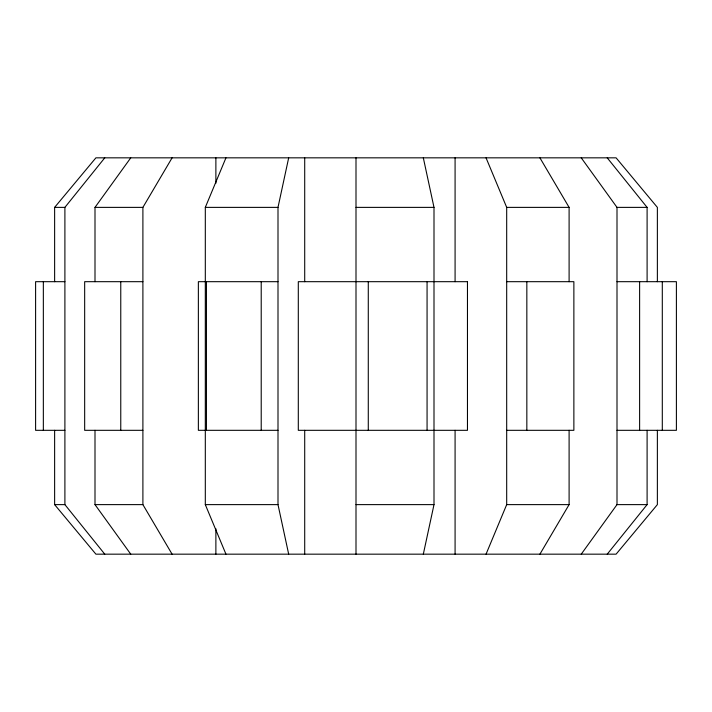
<?xml version="1.0" encoding="UTF-8"?>
<svg xmlns="http://www.w3.org/2000/svg" width="712" height="712" viewBox="0 0 712 712"><rect width="100%" height="100%" fill="white"/><g stroke="black" fill="none" stroke-linecap="round" stroke-linejoin="round"><path stroke-width="1.07" d="M288.68 554.167L278 504.621L278 207.379L288.68 157.833M423.32 554.167L434 504.621L434 207.379L423.32 157.833M225.953 554.167L205.314 504.621L205.314 207.379L225.953 157.833M486.047 554.167L506.686 504.621L506.686 207.379L486.047 157.833M172.09 554.167L142.898 504.621L142.898 207.379L172.09 157.833M539.91 554.167L569.102 504.621L569.102 430.315M94.999 281.685L94.999 207.379L130.759 157.833M581.241 554.167L617.001 504.621L617.001 207.379L581.241 157.833M104.771 554.167L64.899 504.621L64.899 207.379L104.771 157.833M607.229 554.167L647.101 504.621L647.101 430.315M54.628 281.685L54.628 207.379L95.906 157.833L616.094 157.833L657.372 207.379L657.372 281.685M54.628 207.379L64.899 207.379M94.999 207.379L142.898 207.379M205.314 207.379L278 207.379M356 207.379L434 207.379M506.686 207.379L569.102 207.379L569.102 281.685M617.001 207.379L647.101 207.379L647.101 281.685M64.899 281.685L35.6 281.685L35.6 430.315L64.899 430.315M142.898 281.685L84.666 281.685L84.666 430.315L142.898 430.315M204.958 281.685L198.363 281.685L198.363 430.315L204.958 430.315M205.314 281.685L278 281.685M506.686 281.685L573.872 281.685L573.872 430.315L506.686 430.315M617.001 281.685L676.4 281.685L676.4 430.315L617.001 430.315M205.314 430.315L278 430.315M54.628 430.315L54.628 504.621L64.899 504.621M94.999 430.315L94.999 504.621L142.898 504.621M205.314 504.621L278 504.621M356 504.621L434 504.621M506.686 504.621L569.102 504.621M617.001 504.621L647.101 504.621M54.628 504.621L95.906 554.167L616.094 554.167L657.372 504.621L657.372 430.315M607.229 157.833L647.101 207.379M94.999 504.621L130.759 554.167M539.91 157.833L569.102 207.379M662.302 281.685L662.302 430.315M639.616 281.685L639.616 430.315M526.836 281.685L526.836 430.315M455.084 157.833L455.084 281.685M455.084 430.315L455.084 554.167M427.067 281.685L427.067 430.315M368.282 281.685L368.282 430.315M356 157.833L356 554.167M304.709 157.833L304.709 281.685M304.709 430.315L304.709 554.167M261.215 281.685L261.215 430.315M215.878 157.833L215.878 183.269M215.878 528.731L215.878 554.167M206.435 281.685L206.435 430.315M120.764 281.685L120.764 430.315M43.343 281.685L43.343 430.315M467.464 281.685L298.301 281.685L298.301 430.315L467.464 430.315L467.464 281.685"/></g></svg>
